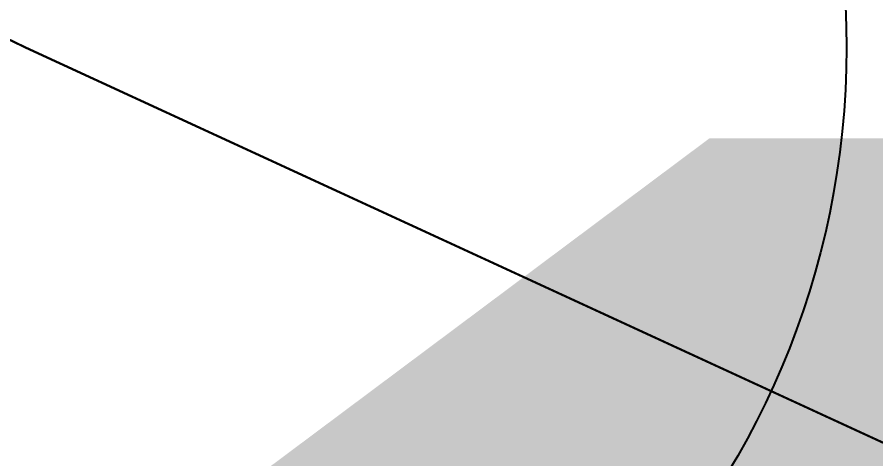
# Model space of a CAD drawing. Header units: metres. Extents: x -2743 to 126, y 13385 to 13916.
# Drawn here: x -1879.5916 to -1879.33, y 13635.4897 to 13635.6243 of the extents above; entities that cross this region are included whole.
import ezdxf

# ---------------------------------------------------------------- set-up
doc = ezdxf.new("R2010")
doc.units = ezdxf.units.M
for name, color, linetype in [('link-улица Берзарина_Покрытия — Новые$0$ДВ_ПП_Газон_Р', 7, 'Continuous'), ('output[1-12]_3_ДЖКХ-24_03233tp$0$Горизонтали', 7, 'Continuous'), ('output[1-12]_3_ДЖКХ-24_03233tp$0$Топографические объекты', 7, 'Continuous')]:
    doc.layers.add(name, color=color, linetype=linetype)

msp = doc.modelspace()

# ---------------------------------------------------------------- linework, layer by layer
at = {"layer": 'link-улица Берзарина_Покрытия — Новые$0$ДВ_ПП_Газон_Р'}
for points in [[(-1879.353, 13640.318), (-1894.466, 13647.696), (-1906.35942, 13656.03682), (-1914.67815, 13661.81661), (-1914.79445, 13661.65078), (-1914.3, 13655.07), (-1912.02479, 13652.95021), (-1911.621, 13652.574), (-1901.274, 13646.798), (-1890.376, 13640.83), (-1879.589, 13635.615), (-1870.241, 13631.304), (-1862.92501, 13628.44782), (-1862.92313, 13628.45581), (-1862.79482, 13629.21131), (-1862.693, 13630.127), (-1862.78697, 13630.7498), (-1863.06414, 13631.63846), (-1863.39505, 13632.30165), (-1863.88468, 13632.98851), (-1864.32595, 13633.20073), (-1869.30418, 13635.42986), (-1872.54848, 13637.00802), (-1879.353, 13640.318)], [(-1862.92501, 13628.44782), (-1863.05903, 13627.87838), (-1866.50938, 13629.33143), (-1869.94505, 13630.81862), (-1873.36579, 13632.33983), (-1876.77135, 13633.89496), (-1879.18499, 13635.02201), (-1881.59058, 13636.16606), (-1883.98803, 13637.32706), (-1886.37725, 13638.50499), (-1886.23835, 13638.82964), (-1879.589, 13635.615), (-1876.6392, 13634.25465), (-1870.241, 13631.304), (-1862.92501, 13628.44782)]]:
    msp.add_lwpolyline(points, close=True, dxfattribs=at)
at = {"layer": 'output[1-12]_3_ДЖКХ-24_03233tp$0$Горизонтали'}
msp.add_circle((-1879.589, 13635.615), 0.25, dxfattribs=at)
at = {"layer": 'output[1-12]_3_ДЖКХ-24_03233tp$0$Топографические объекты'}
msp.add_lwpolyline([(-1879.16737, 13635.42056), (-1879.589, 13635.615), (-1879.80331, 13635.71861)], dxfattribs=at)

# ---------------------------------------------------------------- texts
at = {"layer": 'output[1-12]_3_ДЖКХ-24_03233tp$0$Горизонтали'}
msp.add_text('152.59', height=1.2, dxfattribs=at).set_placement((-1879.79599, 13634.38735))

doc.saveas('drawing.dxf')
